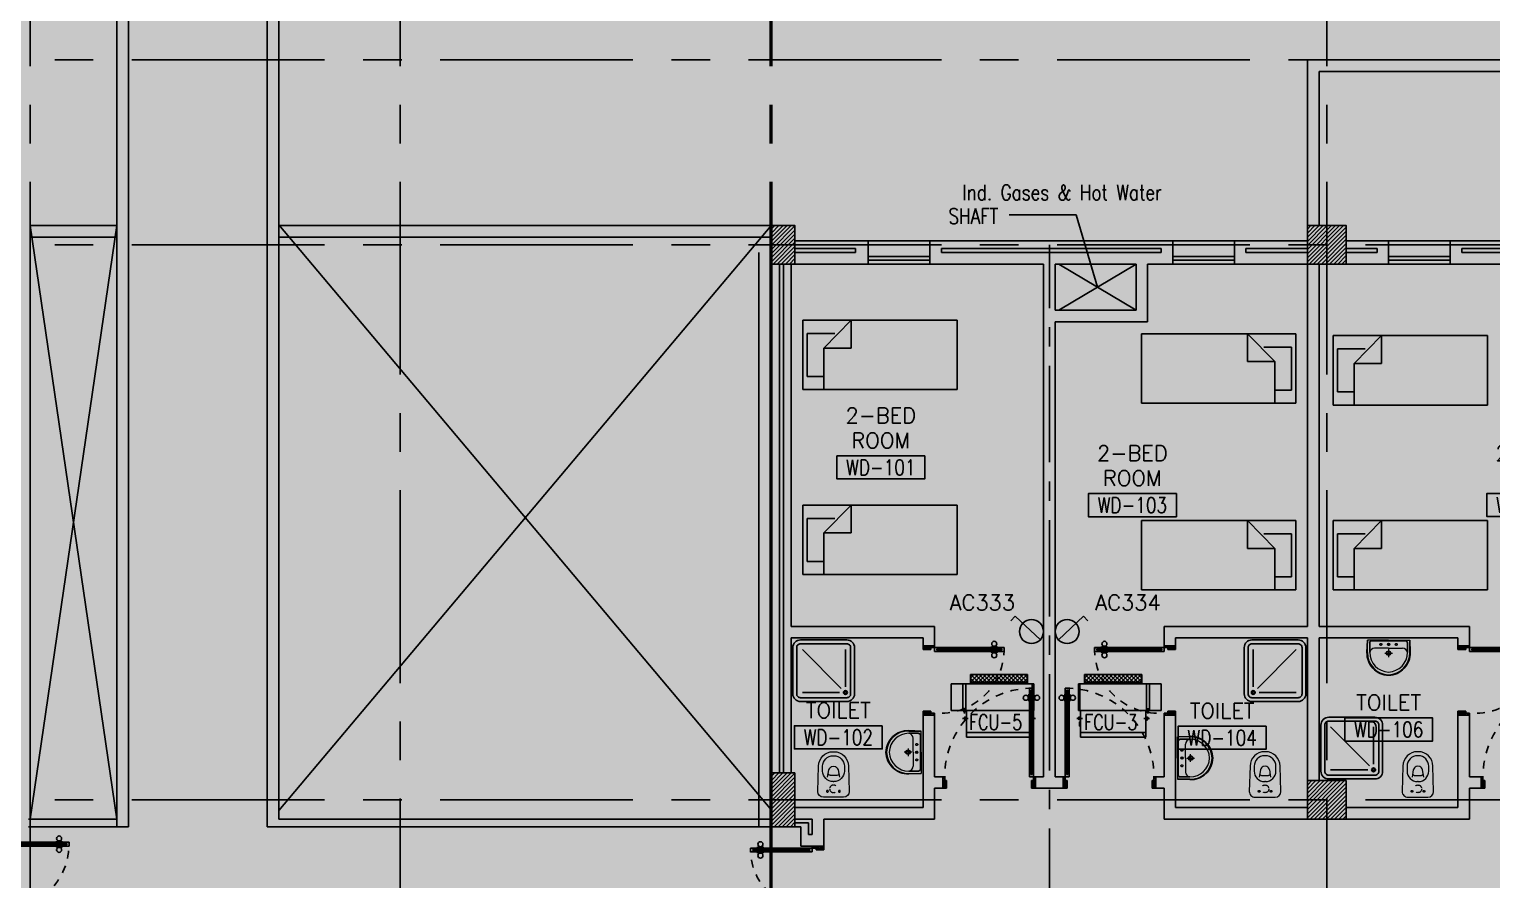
# Model space of a CAD drawing. Extents: x 88852.7 to 88945.7, y 39921.6 to 40001.1.
# Drawn here: x 88893.18 to 88912.15, y 39979.06 to 39990.1 of the extents above; entities that cross this region are included whole.
import ezdxf
from ezdxf.enums import TextEntityAlignment as Align

# ---------------------------------------------------------------- set-up
doc = ezdxf.new("R2010")
doc.units = 0
doc.header["$MEASUREMENT"] = 0
doc.header["$PDMODE"] = 34
for name, pattern in [('CENTER', [2, 1.25, -0.25, 0.25, -0.25]), ('CENTERX2', [4, 2.5, -0.5, 0.5, -0.5]), ('DASHED', [0.75, 0.5, -0.25]), ('HIDDEN', [0.375, 0.25, -0.125]), ('HIDDEN2', [0.1875, 0.125, -0.0625])]:
    doc.linetypes.add(name, pattern=pattern)
doc.layers.get('0').update_dxf_attribs({"color": 11, "linetype": 'CONTINUOUS'})
doc.layers.get('DEFPOINTS').update_dxf_attribs({"color": 11, "linetype": 'CONTINUOUS'})
for name, color, linetype in [('AX-DIM', 11, 'CONTINUOUS'), ('AXES', 11, 'CENTERX2'), ('AXES1', 11, 'CENTER'), ('COL', 11, 'CONTINUOUS'), ('DOOR', 11, 'CONTINUOUS'), ('E-SOCKETS', 4, 'CONTINUOUS'), ('EJ', 11, 'CONTINUOUS'), ('FCU', 7, 'CONTINUOUS'), ('FIX', 11, 'CONTINUOUS'), ('FUR', 11, 'CONTINUOUS'), ('HAT', 11, 'CONTINUOUS'), ('INSUL', 11, 'CONTINUOUS'), ('M-TEXT', 2, 'CONTINUOUS'), ('PROJ-L', 11, 'CONTINUOUS'), ('RM-BOX', 11, 'CONTINUOUS'), ('RM-NAME', 11, 'CONTINUOUS'), ('RM-NO', 11, 'CONTINUOUS'), ('ROOF', 11, 'CONTINUOUS'), ('SHAFT', 11, 'CONTINUOUS'), ('STR', 11, 'CONTINUOUS'), ('WALL', 11, 'CONTINUOUS'), ('WIN', 11, 'CONTINUOUS')]:
    doc.layers.add(name, color=color, linetype=linetype)
doc.styles.add('ROMANS', font='ROMANS.shx', dxfattribs={"width": 0.6})
doc.styles.add('SIMPLEX', font='simplex.shx', dxfattribs={"width": 0.8})
doc.dimstyles.new('DIM-OUT', dxfattribs={"dimscale": 0, "dimtxt": 0.24, "dimasz": 0.08, "dimexe": 0.02, "dimexo": 0.02, "dimgap": 0.05, "dimtad": 1, "dimdec": 0, "dimlfac": 1000, "dimzin": 0, "dimdsep": 46, "dimtxsty": 'ROMANS', "dimblk1": 'ARCHTICK', "dimblk2": 'ARCHTICK', "dimsah": 1, "dimcen": 0.01, "dimdle": 0.08, "dimclrd": 7, "dimclre": 7, "dimclrt": 2, "dimadec": 0, "dimazin": 0, "dimtp": 2, "dimtm": 2, "dimtfac": 0.114286, "dimtdec": 0, "dimtix": 1, "dimtmove": 2, "dimatfit": 3, "dimldrblk": 'ARCHTICK', "dimfxl": 0, "dimtolj": 1, "dimtzin": 0, "dimarcsym": 0})
doc.dimstyles.new('DIM7', dxfattribs={"dimtxt": 0.24, "dimasz": 0.08, "dimexe": 0.07, "dimexo": 0.05, "dimgap": 0.07, "dimtad": 1, "dimzin": 0, "dimdsep": 46, "dimtxsty": 'SIMPLEX', "dimblk": 'ARCHTICK', "dimcen": 0.05, "dimdle": 0.05, "dimclrd": 4, "dimclre": 4, "dimclrt": 2, "dimadec": 0, "dimazin": 0, "dimtp": 2, "dimtm": 2, "dimtfac": 0.114286, "dimtix": 1, "dimtmove": 2, "dimatfit": 3, "dimldrblk": 'DOT', "dimfxl": 0, "dimtolj": 1, "dimtzin": 0, "dimarcsym": 0})

# ---------------------------------------------------------------- blocks, each defined once
blk = doc.blocks.new('_ARCHTICK')
at = {"color": 0, "linetype": 'ByBlock', "const_width": 0.15}
blk.add_lwpolyline([(-0.5, -0.5), (0.5, 0.5)], dxfattribs=at)
blk = doc.blocks.new('*D118')
at = {"layer": 'AX-DIM', "color": 7, "lineweight": -2}
for p, q in [((88860.69, 39999.728), (88935.54, 39999.728)), ((88860.77, 39995.09), (88860.77, 39999.748)), ((88935.46, 39987.57), (88935.46, 39999.748))]:
    blk.add_line(p, q, dxfattribs=at)
at = {"layer": 'DEFPOINTS', "color": 0}
for p in [(88935.46, 39999.728), (88860.77, 39995.07), (88935.46, 39987.55)]:
    blk.add_point(p, dxfattribs=at)
at = {"layer": 'AX-DIM', "color": 7, "lineweight": -2, "xscale": 0.08, "yscale": 0.08, "zscale": 0.08, "rotation": 180}
blk.add_blockref('_ARCHTICK', (88860.77, 39999.728), dxfattribs=at)
at = {"layer": 'AX-DIM', "color": 7, "lineweight": -2, "xscale": 0.08, "yscale": 0.08, "zscale": 0.08}
blk.add_blockref('_ARCHTICK', (88935.46, 39999.728), dxfattribs=at)
at = {"layer": 'AX-DIM', "color": 2, "insert": (88898.115, 39999.898), "char_height": 0.24, "attachment_point": 5, "style": 'ROMANS'}
blk.add_mtext('\\A1;74690', dxfattribs=at)
blk = doc.blocks.new('LAV1')
at = {"layer": 'FIX', "linetype": 'ByBlock', "ltscale": 0.3}
for p, q in [((-280, 210), (-275, 50)), ((-245, 210), (-245, 85)), ((245, 210), (245, 85)), ((280, 210), (275, 50)), ((0, 60), (-220, 60)), ((0, 60), (220, 60))]:
    blk.add_line(p, q, dxfattribs=at)
at = {"layer": 'FIX', "linetype": 'Continuous', "lineweight": 20}
for p, q in [((-275, 210), (-275, 50)), ((275, 210), (275, 50)), ((0, 50), (-275, 50)), ((0, 50), (-252, 50)), ((0, 155), (-181, 155)), ((0, 155), (181, 155)), ((0, 50), (275, 50)), ((0, 50), (252, 50))]:
    blk.add_line(p, q, dxfattribs=at)
at = {"layer": 'FIX', "linetype": 'DASHED', "lineweight": 20, "ltscale": 0.05}
for p, q in [((50, 220), (-50, 220)), ((0, 170), (0, 270)), ((0, 170), (0, 270))]:
    blk.add_line(p, q, dxfattribs=at)
at = {"layer": 'FIX', "lineweight": 20}
for p, q in [((16, 107), (-15, 107)), ((0, 92), (0, 123))]:
    blk.add_line(p, q, dxfattribs=at)
for centre, radius in [((0, 220), 29.5), ((0, 220), 22.5), ((0, 107), 15.5)]:
    blk.add_circle(centre, radius, dxfattribs=at)
at = {"layer": 'FIX', "linetype": 'HIDDEN', "lineweight": 20, "ltscale": 0.05}
for centre in [(-100, 107), (100, 107)]:
    blk.add_circle(centre, 12.4, dxfattribs=at)
at = {"layer": 'FIX', "linetype": 'ByBlock', "ltscale": 0.3}
for centre, radius, start, end in [((7, 220), 287, 91.3776, 182.0064), ((-7, 220), 287, 357.9936, 88.6224), ((-220, 85), 24.9, 179.7021, 269.9486), ((220, 85), 24.9, 270.0514, 0.2979)]:
    blk.add_arc(centre, radius, start, end, dxfattribs=at)
at = {"layer": 'FIX', "linetype": 'Continuous', "lineweight": 20}
for centre, radius, start, end in [((8, 217), 283, 91.6988, 181.351), ((8, 212), 253, 91.7328, 180.4884), ((-8, 217), 283, 358.649, 88.3012), ((-8, 212), 253, 359.5116, 88.2672), ((-179, 222), 66.9, 190.2006, 268.0786), ((179, 222), 66.9, 271.9214, 349.7994)]:
    blk.add_arc(centre, radius, start, end, dxfattribs=at)
blk = doc.blocks.new('WC1')
at = {"layer": 'FIX', "lineweight": 20}
for p, q in [((-210, 204), (-538, 194)), ((-727, 5), (-727, -5)), ((-674, 5), (-674, -5)), ((-534, 24), (-540, 0)), ((-540, 0), (-534, -24)), ((-475, 141), (-538, 141)), ((-395, 76), (-490, 60)), ((-339, 5), (-339, -5)), ((-137, 0), (-137, 131)), ((-137, -131), (-137, 0)), ((-538, -141), (-475, -141)), ((-490, -60), (-395, -76)), ((-538, -194), (-210, -204)), ((-213, -204), (-210, -204))]:
    blk.add_line(p, q, dxfattribs=at)
at = {"layer": 'FIX', "linetype": 'Continuous', "lineweight": 20}
blk.add_line((-420, -47), (-420, 45), dxfattribs=at)
at = {"layer": 'FIX', "linetype": 'HIDDEN2', "lineweight": 20, "ltscale": 0.3}
blk.add_circle((-245, 0), 49.8, dxfattribs=at)
at = {"layer": 'FIX', "linetype": 'HIDDEN', "lineweight": 20, "ltscale": 0.05}
for centre in [(-213, 78), (-213, -77)]:
    blk.add_circle(centre, 11.6, dxfattribs=at)
at = {"layer": 'FIX', "lineweight": 20}
for centre, radius, start, end in [((-538, 5), 189, 90, 180), ((-210, 131), 73, 360, 90), ((-538, 5), 136, 90, 180), ((-473, -7), 68.2, 128.9242, 152.8468), ((-464, -18), 82, 108.496, 128.9242), ((-475, 5), 136, 360, 90), ((-538, -5), 189, 180, 270), ((-538, -5), 136, 180, 270), ((-473, 7), 68.2, 207.1532, 231.0758), ((-464, 18), 82, 231.0758, 251.504), ((-475, -5), 136, 270, 0), ((-210, -131), 73, 270, 0)]:
    blk.add_arc(centre, radius, start, end, dxfattribs=at)
at = {"layer": 'FIX', "linetype": 'Continuous', "lineweight": 20}
for centre, start, end in [((-443, 46), 357.6662, 91.6121), ((-442, -46), 268.3879, 2.3338)]:
    blk.add_arc(centre, 22.3, start, end, dxfattribs=at)
blk = doc.blocks.new('SHR1')
at = {"layer": 'FIX'}
for p, q in [((-196, 196), (-700, 700)), ((-143, 218), (-143, 700)), ((-218, 143), (-700, 143))]:
    blk.add_line(p, q, dxfattribs=at)
for points in [[(-825, 125), (-825, 725, -0.414214), (-725, 825), (-125, 825, -0.414214), (-25, 725), (-25, 125, -0.414214), (-125, 25), (-725, 25, -0.414214)], [(-775, 125), (-775, 725, -0.414214), (-725, 775), (-125, 775, -0.414214), (-75, 725), (-75, 125, -0.414214), (-125, 75), (-725, 75, -0.414214)]]:
    blk.add_lwpolyline(points, format="xyb", close=True, dxfattribs=at)
for radius in [25, 15]:
    blk.add_circle((-143, 143), radius, dxfattribs=at)
blk = doc.blocks.new('A$C1DFA4FE8')
at = {"layer": 'DOOR', "color": 0, "linetype": 'ByBlock'}
for p, q in [((0, 1631), (0, 1581)), ((0, 1581), (0, 1631)), ((50, 1631), (0, 1631)), ((50, 1581), (0, 1581)), ((30, 1614), (30, 1598)), ((50, 1614), (30, 1614)), ((50, 1598), (30, 1598)), ((50, 1631), (50, 1614)), ((50, 1598), (50, 1581)), ((750, 1614), (750, 1631)), ((750, 1631), (800, 1631)), ((770, 1614), (750, 1614)), ((750, 1581), (750, 1598)), ((750, 1598), (770, 1598)), ((800, 1581), (750, 1581)), ((770, 1598), (770, 1614)), ((950, 1656), (800, 1656)), ((800, 1656), (800, 1631)), ((800, 1581), (800, 1631)), ((800, 1631), (850, 1631)), ((850, 1631), (850, 1606)), ((850, 1606), (950, 1606)), ((950, 1606), (950, 1656)), ((0, 81), (0, 131)), ((0, 131), (0, 81)), ((50, 131), (0, 131)), ((50, 81), (0, 81)), ((30, 98), (30, 114)), ((50, 114), (30, 114)), ((50, 98), (30, 98)), ((50, 114), (50, 131)), ((50, 81), (50, 98)), ((83, 131), (83, 138)), ((173, 138), (83, 138)), ((83, 81), (83, 74)), ((173, 74), (83, 74)), ((95, 138), (95, 147)), ((95, 147), (160, 147)), ((95, 138), (160, 138)), ((95, 74), (95, 65)), ((95, 74), (160, 74)), ((95, 65), (160, 65)), ((160, 138), (160, 147)), ((160, 74), (160, 65)), ((173, 131), (173, 138)), ((173, 81), (173, 74)), ((750, 131), (750, 114)), ((800, 131), (750, 131)), ((750, 114), (770, 114)), ((750, 98), (750, 81)), ((770, 98), (750, 98)), ((750, 81), (800, 81)), ((770, 114), (770, 98)), ((800, 131), (800, 81)), ((800, 56), (800, 81)), ((800, 81), (850, 81)), ((950, 56), (800, 56)), ((850, 106), (950, 106)), ((850, 81), (850, 106)), ((950, 106), (950, 56))]:
    blk.add_line(p, q, dxfattribs=at)
at = {"layer": 'DOOR', "linetype": 'ByBlock'}
for p, q in [((750, 1631), (50, 1631)), ((750, 1614), (50, 1614)), ((750, 1598), (50, 1598)), ((50, 1581), (750, 1581)), ((50, 131), (750, 131)), ((750, 114), (50, 114)), ((750, 98), (50, 98)), ((750, 81), (50, 81))]:
    blk.add_line(p, q, dxfattribs=at)
at = {"layer": 'DOOR', "color": 9, "linetype": 'ByBlock'}
for p, q in [((950, 1606), (837, 1656)), ((950, 1606), (850, 1619)), ((950, 1606), (910, 1656)), ((950, 106), (837, 56)), ((950, 106), (850, 93)), ((950, 106), (910, 56))]:
    blk.add_line(p, q, dxfattribs=at)
at = {"layer": 'DOOR', "color": 0, "linetype": 'ByBlock'}
for centre in [(128, 179), (128, 32)]:
    blk.add_circle(centre, 32.4, dxfattribs=at)
at = {"layer": 'DOOR', "linetype": 'HIDDEN', "ltscale": 0.5}
for centre, start, end in [((752, 1606), 178.0938, 273.7249), ((752, 106), 86.2751, 181.9062)]:
    blk.add_arc(centre, 752, start, end, dxfattribs=at)
at = {"layer": 'DOOR', "color": 9, "linetype": 'ByBlock'}
for centre, radius, start, end in [((950, 1606), 154, 161.1053, 166.2858), ((950, 1606), 134, 158.1598, 169.28), ((950, 1606), 114, 154.0838, 167.3774), ((950, 1606), 94.4, 148.0182, 180), ((950, 1606), 74.4, 137.7764, 180), ((950, 1606), 54.4, 113.2074, 180), ((950, 1606), 34.4, 90, 180), ((950, 1606), 14.4, 90, 180), ((950, 106), 154, 193.7142, 198.8947), ((950, 106), 134, 190.72, 201.8402), ((950, 106), 114, 192.6226, 205.9162), ((950, 106), 94.4, 180, 211.9818), ((950, 106), 74.4, 180, 222.2236), ((950, 106), 54.4, 180, 246.7926), ((950, 106), 34.4, 180, 270), ((950, 106), 14.4, 180, 270)]:
    blk.add_arc(centre, radius, start, end, dxfattribs=at)
blk = doc.blocks.new('*X92')
at = {"color": 0}
for p, q in [((227929, 177123), (228395, 177590)), ((227929, 177176), (228342, 177590)), ((227929, 177229), (228289, 177590)), ((227929, 177282), (228236, 177590)), ((227929, 177335), (228183, 177590)), ((227929, 177388), (228130, 177590)), ((227929, 177441), (228077, 177590)), ((227929, 177494), (228024, 177590)), ((227929, 177547), (227971, 177590)), ((227948, 177090), (228429, 177570)), ((228001, 177090), (228429, 177517)), ((228054, 177090), (228429, 177464)), ((228107, 177090), (228429, 177411)), ((228161, 177090), (228429, 177358)), ((228214, 177090), (228429, 177305)), ((228267, 177090), (228429, 177252)), ((228320, 177090), (228429, 177199)), ((228373, 177090), (228429, 177146))]:
    blk.add_line(p, q, dxfattribs=at)
blk = doc.blocks.new('RM1')
at = {"layer": 'RM-BOX'}
blk.add_lwpolyline([(570, -200), (-570, -200), (-570, -500), (570, -500)], close=True, dxfattribs=at)
at = {"layer": 'RM-NAME', "style": 'ROMANS'}
for tag, p in [('ROOMNAME1', (0, 324)), ('ROOMNAME2', (0, 0))]:
    blk.add_attdef(tag, text='', height=200, dxfattribs=at).set_placement(p, align=Align.MIDDLE)
at = {"layer": 'RM-NO', "style": 'ROMANS', "width": 0.8}
blk.add_attdef('ROOMNO', text='', height=200, dxfattribs=at).set_placement((0, -350), align=Align.MIDDLE)
blk = doc.blocks.new('AH20A')
at = {"layer": 'FUR'}
for p, q in [((0, 0.5), (0, -0.5)), ((1, 0.5), (0, 0.5)), ((0.1358, 0.5), (0.1358, -0.0987)), ((1, -0.5), (1, 0.5)), ((0.1358, 0.3112), (0.0277, 0.3112)), ((0.0277, 0.3112), (0.0277, -0.3087)), ((0.1358, -0.0987), (0.3125, -0.5)), ((0.1358, -0.0987), (0.3125, -0.0987)), ((0.3125, -0.5), (0.3125, -0.0987)), ((0.0277, -0.3087), (0.2076, -0.3087)), ((0, -0.5), (1, -0.5))]:
    blk.add_line(p, q, dxfattribs=at)
blk = doc.blocks.new('C-300')
at = {"layer": 'HAT', "linetype": 'ByBlock', "ltscale": 0.3}
h = blk.add_hatch(dxfattribs=at)
h.set_pattern_fill('ANSI31', color=8, scale=300, style=0)
h.set_pattern_definition([(45, (-258496.182, -82361.005), (-26.5165043, 26.5165043), [])])
h.paths.add_polyline_path([(300, 500), (0, 500), (0, 250), (300, 250)])
h.paths.add_polyline_path([(300, 250), (0, 250), (0, 0), (300, 0)])
at = {"layer": 'COL'}
blk.add_lwpolyline([(0, 500), (300, 500), (300, 0), (0, 0)], close=True, dxfattribs=at)
blk = doc.blocks.new('DOOR100')
at = {"layer": 'DOOR', "color": 0, "linetype": 'ByBlock'}
for p, q in [((-92, 1206), (-92, 1141)), ((-83, 1206), (-92, 1206)), ((-83, 1141), (-92, 1141)), ((-83, 1129), (-83, 1219)), ((-76, 1219), (-83, 1219)), ((-83, 1206), (-83, 1141)), ((-76, 1251), (-76, 1301)), ((-76, 1301), (-26, 1301)), ((-26, 1301), (-76, 1301)), ((-59, 1251), (-76, 1251)), ((-59, 1251), (-59, 1271)), ((-43, 1271), (-59, 1271)), ((-43, 1251), (-43, 1271)), ((-26, 1251), (-43, 1251)), ((-26, 1251), (-26, 1301)), ((-26, 1219), (-19, 1219)), ((-19, 1129), (-19, 1219)), ((-19, 1206), (-19, 1141)), ((-19, 1206), (-10, 1206)), ((-19, 1141), (-10, 1141)), ((-10, 1206), (-10, 1141)), ((-76, 1129), (-83, 1129)), ((-26, 1129), (-19, 1129)), ((-76, 200), (-59, 200)), ((-76, 150), (-76, 200)), ((-59, 200), (-59, 180)), ((-43, 200), (-26, 200)), ((-43, 180), (-43, 200)), ((-26, 200), (-26, 150)), ((-1201, 0), (-1201, 150)), ((-1201, 150), (-1176, 150)), ((-1201, 150), (-1201, 0)), ((-1151, 0), (-1201, 0)), ((-1176, 150), (-1176, 100)), ((-1176, 100), (-1151, 100)), ((-1151, 100), (-1151, 0)), ((-76, 150), (-26, 150)), ((-59, 180), (-43, 180)), ((-51, 100), (-51, 0)), ((-26, 100), (-51, 100)), ((-51, 0), (-1, 0)), ((-1, 150), (-26, 150)), ((-26, 150), (-26, 100)), ((-1, 150), (-1, 0))]:
    blk.add_line(p, q, dxfattribs=at)
at = {"layer": 'DOOR', "linetype": 'ByBlock'}
for p, q in [((-76, 1251), (-76, 200)), ((-59, 200), (-59, 1251)), ((-43, 200), (-43, 1251)), ((-26, 200), (-26, 1251))]:
    blk.add_line(p, q, dxfattribs=at)
at = {"layer": 'DOOR', "color": 9, "linetype": 'ByBlock'}
for p, q in [((-1151, 0), (-1201, 114)), ((-1151, 0), (-1201, 40)), ((-1151, 0), (-1164, 100)), ((-51, 0), (-1, 114)), ((-51, 0), (-38, 100)), ((-51, 0), (-1, 40))]:
    blk.add_line(p, q, dxfattribs=at)
at = {"layer": 'DOOR', "color": 0, "linetype": 'ByBlock'}
for centre in [(-125, 1174), (22, 1174)]:
    blk.add_circle(centre, 32.4, dxfattribs=at)
at = {"layer": 'DOOR', "linetype": 'HIDDEN', "ltscale": 0.5}
blk.add_arc((-27, 152), 1149, 89.961, 180.0931, dxfattribs=at)
at = {"layer": 'DOOR', "color": 9, "linetype": 'ByBlock'}
for centre, radius, start, end in [((-1151, 0), 154, 103.7142, 108.8947), ((-1151, 0), 134, 100.72, 111.8402), ((-1151, 0), 94.4, 90, 121.9818), ((-1151, 0), 74.4, 90, 132.2236), ((-1151, 0), 54.4, 90, 156.7926), ((-1151, 0), 34.4, 90, 180), ((-1151, 0), 14.4, 90, 180), ((-51, 0), 94.4, 58.0182, 90), ((-51, 0), 74.4, 47.7764, 90), ((-51, 0), 54.4, 23.2074, 90), ((-51, 0), 34.4, 0, 90), ((-51, 0), 14.4, 0, 90), ((-51, 0), 134, 68.1598, 79.28), ((-51, 0), 114, 64.0838, 77.3774), ((-51, 0), 154, 71.1053, 76.2858)]:
    blk.add_arc(centre, radius, start, end, dxfattribs=at)
blk = doc.blocks.new('DOOR90')
at = {"layer": 'DOOR', "linetype": 'ByBlock'}
for p, q in [((0, 0), (-150, 0)), ((-200, -25), (-1000, -25)), ((-200, -42), (-1000, -42)), ((-200, -58), (-1000, -58)), ((-1000, -75), (-200, -75))]:
    blk.add_line(p, q, dxfattribs=at)
at = {"layer": 'DOOR', "color": 0, "linetype": 'ByBlock'}
for p, q in [((-150, 0), (-150, -25)), ((-150, 0), (0, 0)), ((0, -50), (0, 0)), ((-1050, -25), (-1050, -75)), ((-1050, -75), (-1050, -25)), ((-1000, -25), (-1050, -25)), ((-1000, -75), (-1050, -75)), ((-1020, -42), (-1020, -58)), ((-1000, -42), (-1020, -42)), ((-1000, -58), (-1020, -58)), ((-1000, -25), (-1000, -42)), ((-1000, -58), (-1000, -75)), ((-968, -25), (-968, -18)), ((-878, -18), (-968, -18)), ((-968, -75), (-968, -82)), ((-878, -82), (-968, -82)), ((-955, -18), (-955, -9)), ((-955, -9), (-890, -9)), ((-955, -18), (-890, -18)), ((-955, -82), (-955, -91)), ((-955, -82), (-890, -82)), ((-955, -91), (-890, -91)), ((-890, -18), (-890, -9)), ((-890, -82), (-890, -91)), ((-878, -25), (-878, -18)), ((-878, -75), (-878, -82)), ((-200, -42), (-200, -25)), ((-200, -25), (-150, -25)), ((-180, -42), (-200, -42)), ((-200, -75), (-200, -58)), ((-200, -58), (-180, -58)), ((-150, -75), (-200, -75)), ((-180, -58), (-180, -42)), ((-150, -75), (-150, -25)), ((-150, -25), (-100, -25)), ((-100, -25), (-100, -50)), ((-100, -50), (0, -50)), ((-150, -900), (-150, -875)), ((-150, -875), (-100, -875)), ((0, -900), (-150, -900)), ((-150, -900), (0, -900)), ((-100, -850), (0, -850)), ((-100, -875), (-100, -850)), ((0, -850), (0, -900))]:
    blk.add_line(p, q, dxfattribs=at)
at = {"layer": 'DOOR', "color": 9, "linetype": 'ByBlock'}
for p, q in [((0, -50), (-114, 0)), ((0, -50), (-40, 0)), ((0, -50), (-100, -37)), ((0, -850), (-114, -900)), ((0, -850), (-100, -863)), ((0, -850), (-40, -900))]:
    blk.add_line(p, q, dxfattribs=at)
at = {"layer": 'DOOR', "color": 0, "linetype": 'ByBlock'}
for centre in [(-923, 24), (-923, -124)]:
    blk.add_circle(centre, 32.4, dxfattribs=at)
at = {"layer": 'DOOR', "color": 9, "linetype": 'ByBlock'}
for centre, radius, start, end in [((0, -50), 74.4, 137.7764, 180), ((0, -50), 54.4, 113.2074, 180), ((0, -50), 154, 161.1053, 166.2858), ((0, -50), 134, 158.1598, 169.28), ((0, -50), 114, 154.0838, 167.3774), ((0, -50), 94.4, 148.0182, 180), ((0, -50), 34.4, 90, 180), ((0, -50), 14.4, 90, 180), ((0, -850), 154, 193.7142, 198.8947), ((0, -850), 134, 190.72, 201.8402), ((0, -850), 94.4, 180, 211.9818), ((0, -850), 74.4, 180, 222.2236), ((0, -850), 54.4, 180, 246.7926), ((0, -850), 34.4, 180, 270), ((0, -850), 14.4, 180, 270)]:
    blk.add_arc(centre, radius, start, end, dxfattribs=at)
at = {"layer": 'DOOR', "linetype": 'HIDDEN', "ltscale": 0.5}
blk.add_arc((-222, -50), 828, 178.2701, 275.003, dxfattribs=at)
blk = doc.blocks.new('*X93')
at = {"color": 0}
for p, q in [((227929, 169910), (228408, 170390)), ((227929, 169963), (228355, 170390)), ((227929, 170017), (228302, 170390)), ((227929, 170070), (228249, 170390)), ((227929, 170123), (228196, 170390)), ((227929, 170176), (228143, 170390)), ((227929, 170229), (228090, 170390)), ((227929, 170282), (228037, 170390)), ((227929, 170335), (227984, 170390)), ((227961, 169890), (228429, 170357)), ((228014, 169890), (228429, 170304)), ((228067, 169890), (228429, 170251)), ((228120, 169890), (228429, 170198)), ((228173, 169890), (228429, 170145)), ((228226, 169890), (228429, 170092)), ((228279, 169890), (228429, 170039)), ((228332, 169890), (228429, 169986)), ((228385, 169890), (228429, 169933))]:
    blk.add_line(p, q, dxfattribs=at)
blk = doc.blocks.new('COL50')
at = {"layer": 'COL'}
blk.add_lwpolyline([(-250, 250), (-250, -250), (250, -250), (250, 250)], close=True, dxfattribs=at)
blk = doc.blocks.new('A$C272A55A0')
at = {"layer": 'DOOR', "color": 0, "linetype": 'ByBlock'}
for p, q in [((0, 900), (0, 1050)), ((50, 1050), (0, 1050)), ((25, 950), (50, 950)), ((25, 900), (25, 950)), ((50, 950), (50, 1050)), ((1750, 950), (1750, 1050)), ((1750, 1050), (1800, 1050)), ((1775, 950), (1750, 950)), ((1775, 900), (1775, 950)), ((1800, 1050), (1800, 900)), ((0, 900), (25, 900)), ((75, 900), (25, 900)), ((25, 850), (25, 900)), ((42, 850), (25, 850)), ((58, 870), (42, 870)), ((42, 870), (42, 850)), ((58, 850), (58, 870)), ((75, 850), (58, 850)), ((75, 900), (75, 850)), ((1725, 900), (1775, 900)), ((1725, 900), (1725, 850)), ((1725, 850), (1742, 850)), ((1742, 870), (1758, 870)), ((1742, 850), (1742, 870)), ((1758, 870), (1758, 850)), ((1758, 850), (1775, 850)), ((1800, 900), (1775, 900)), ((1775, 850), (1775, 900)), ((25, 50), (42, 50)), ((25, 50), (25, 0)), ((25, 0), (75, 0)), ((75, 0), (25, 0)), ((42, 50), (42, 30)), ((42, 30), (58, 30)), ((58, 50), (75, 50)), ((58, 50), (58, 30)), ((75, 50), (75, 0)), ((1718, 160), (1709, 160)), ((1709, 95), (1709, 160)), ((1718, 95), (1709, 95)), ((1725, 173), (1718, 173)), ((1718, 173), (1718, 83)), ((1718, 95), (1718, 160)), ((1725, 83), (1718, 83)), ((1742, 50), (1725, 50)), ((1725, 50), (1725, 0)), ((1775, 0), (1725, 0)), ((1725, 0), (1775, 0)), ((1742, 50), (1742, 30)), ((1758, 30), (1742, 30)), ((1775, 50), (1758, 50)), ((1758, 50), (1758, 30)), ((1775, 173), (1782, 173)), ((1775, 83), (1782, 83)), ((1775, 50), (1775, 0)), ((1782, 173), (1782, 83)), ((1782, 160), (1791, 160)), ((1782, 95), (1782, 160)), ((1782, 95), (1791, 95)), ((1791, 95), (1791, 160))]:
    blk.add_line(p, q, dxfattribs=at)
at = {"layer": 'DOOR', "color": 9, "linetype": 'ByBlock'}
for p, q in [((50, 1050), (0, 1010)), ((50, 1050), (0, 937)), ((50, 1050), (37, 950)), ((1750, 1050), (1800, 1010)), ((1750, 1050), (1800, 937)), ((1750, 1050), (1763, 950))]:
    blk.add_line(p, q, dxfattribs=at)
at = {"layer": 'DOOR', "linetype": 'ByBlock'}
for p, q in [((25, 850), (25, 50)), ((42, 850), (42, 50)), ((58, 850), (58, 50)), ((75, 50), (75, 850)), ((1725, 50), (1725, 850)), ((1742, 850), (1742, 50)), ((1758, 850), (1758, 50)), ((1775, 850), (1775, 50))]:
    blk.add_line(p, q, dxfattribs=at)
at = {"layer": 'DOOR', "color": 0, "linetype": 'ByBlock'}
for centre in [(1676, 128), (1824, 128)]:
    blk.add_circle(centre, 32.4, dxfattribs=at)
at = {"layer": 'DOOR', "color": 9, "linetype": 'ByBlock'}
for centre, radius, start, end in [((50, 1050), 54.4, 203.2074, 270), ((50, 1050), 74.4, 227.7764, 270), ((50, 1050), 94.4, 238.0182, 270), ((50, 1050), 34.4, 180, 270), ((50, 1050), 14.4, 180, 270), ((1750, 1050), 14.4, 270, 0), ((1750, 1050), 34.4, 270, 0), ((1750, 1050), 54.4, 270, 336.7926), ((1750, 1050), 74.4, 270, 312.2236), ((1750, 1050), 94.4, 270, 301.9818), ((50, 1050), 114, 244.0838, 257.3774), ((50, 1050), 134, 248.1598, 259.28), ((50, 1050), 154, 251.1053, 256.2858), ((1750, 1050), 114, 282.6226, 295.9162), ((1750, 1050), 134, 280.72, 291.8402), ((1750, 1050), 154, 283.7142, 288.8947)]:
    blk.add_arc(centre, radius, start, end, dxfattribs=at)
at = {"layer": 'DOOR', "linetype": 'HIDDEN', "ltscale": 0.5}
for centre, start, end in [((50, 851), 268.3174, 3.2965), ((1750, 851), 176.7035, 271.6826)]:
    blk.add_arc(centre, 851, start, end, dxfattribs=at)
at = {"layer": 'WALL', "linetype": 'ByBlock'}
blk.add_line((1800, 900), (1800, 1050), dxfattribs=at)
blk = doc.blocks.new('*X214')
at = {"color": 0}
for p, q in [((16890, -2467), (16943, -2414)), ((16890, -2520), (16990, -2420)), ((16990, -2565), (16890, -2465)), ((16990, -2512), (16892, -2414)), ((16990, -2459), (16945, -2414)), ((16890, -2573), (16990, -2473)), ((16990, -2619), (16890, -2519)), ((16890, -2626), (16990, -2526)), ((16990, -2672), (16890, -2572)), ((16890, -2679), (16990, -2579)), ((16990, -2725), (16890, -2625)), ((16890, -2732), (16990, -2632)), ((16990, -2778), (16890, -2678)), ((16890, -2785), (16990, -2685)), ((16990, -2831), (16890, -2731)), ((16890, -2838), (16990, -2738)), ((16990, -2884), (16890, -2784)), ((16890, -2891), (16990, -2791)), ((16990, -2937), (16890, -2837)), ((16890, -2944), (16990, -2844)), ((16990, -2990), (16890, -2890)), ((16890, -2997), (16990, -2897)), ((16990, -3043), (16890, -2943)), ((16890, -3050), (16990, -2950)), ((16990, -3096), (16890, -2996)), ((16890, -3103), (16990, -3003)), ((16990, -3149), (16890, -3049)), ((16944, -3155), (16890, -3102)), ((16892, -3155), (16990, -3056)), ((16945, -3155), (16990, -3109))]:
    blk.add_line(p, q, dxfattribs=at)
blk = doc.blocks.new('*X213')
at = {"color": 0}
for p, q in [((16890, -2467), (16943, -2414)), ((16890, -2520), (16990, -2420)), ((16990, -2565), (16890, -2465)), ((16990, -2512), (16892, -2414)), ((16990, -2459), (16945, -2414)), ((16890, -2573), (16990, -2473)), ((16990, -2619), (16890, -2519)), ((16890, -2626), (16990, -2526)), ((16990, -2672), (16890, -2572)), ((16890, -2679), (16990, -2579)), ((16990, -2725), (16890, -2625)), ((16890, -2732), (16990, -2632)), ((16990, -2778), (16890, -2678)), ((16890, -2785), (16990, -2685)), ((16990, -2831), (16890, -2731)), ((16890, -2838), (16990, -2738)), ((16990, -2884), (16890, -2784)), ((16890, -2891), (16990, -2791)), ((16990, -2937), (16890, -2837)), ((16890, -2944), (16990, -2844)), ((16990, -2990), (16890, -2890)), ((16890, -2997), (16990, -2897)), ((16990, -3043), (16890, -2943)), ((16890, -3050), (16990, -2950)), ((16990, -3096), (16890, -2996)), ((16890, -3103), (16990, -3003)), ((16990, -3149), (16890, -3049)), ((16944, -3155), (16890, -3102)), ((16892, -3155), (16990, -3056)), ((16945, -3155), (16990, -3109))]:
    blk.add_line(p, q, dxfattribs=at)

msp = doc.modelspace()

# ---------------------------------------------------------------- hatches: boundary and pattern name
at = {"layer": 'HAT'}
h = msp.add_hatch(dxfattribs=at)
h.set_pattern_fill('ANSI31', color=256, scale=0.3, style=0)
h.set_pattern_definition([(45, (88654.254076, 39904.688557), (-0.0265165043, 0.0265165043), [])])
h.paths.add_polyline_path([(88903.1103, 39980.4496), (88902.8103, 39980.4496), (88902.8103, 39980.0996), (88903.1103, 39980.0996)])
h.paths.add_polyline_path([(88903.1103, 39980.0996), (88902.8103, 39980.0996), (88902.8103, 39979.7496), (88903.1103, 39979.7496)])

# ---------------------------------------------------------------- linework, layer by layer
at = {"layer": 'AXES'}
for p, q in [((88897.9903, 39921.6153), (88897.9903, 40000.4279)), ((88910.0103, 39921.6153), (88910.0103, 40000.4279)), ((88893.1903, 39921.6153), (88893.1903, 40000.0779)), ((88902.7903, 39921.6153), (88902.7903, 40000.0779)), ((88902.8103, 39921.6153), (88902.8103, 40000.0779)), ((88945.0103, 39989.6996), (88876.9703, 39989.6996)), ((88945.0103, 39987.2996), (88876.9703, 39987.2996)), ((88945.0103, 39980.0996), (88876.9703, 39980.0996))]:
    msp.add_line(p, q, dxfattribs=at)
at = {"layer": 'AXES1'}
msp.add_line((88906.4103, 39928.4796), (88906.4103, 39987.2996), dxfattribs=at)
at = {"layer": 'COL', "linetype": 'HIDDEN2'}
msp.add_line((88902.7903, 39987.5496), (88902.7903, 39987.3996), dxfattribs=at)
at = {"layer": 'COL'}
for points in [[(88910.2603, 39987.0496), (88910.2603, 39987.5496), (88909.7603, 39987.5496), (88909.7603, 39987.0496)], [(88903.1103, 39980.4496), (88903.1103, 39979.7496), (88902.8103, 39979.7496), (88902.8103, 39980.4496)]]:
    msp.add_lwpolyline(points, close=True, dxfattribs=at)
at = {"layer": 'E-SOCKETS'}
for p, q in [((88905.9655, 39982.4819), (88905.911, 39982.4234)), ((88906.2934, 39982.1767), (88905.9655, 39982.4819)), ((88906.5271, 39982.1767), (88906.855, 39982.4819)), ((88906.855, 39982.4819), (88906.9095, 39982.4234))]:
    msp.add_line(p, q, dxfattribs=at)
for centre in [(88906.179, 39982.2832), (88906.6415, 39982.2832)]:
    msp.add_circle(centre, 0.1562, dxfattribs=at)
at = {"layer": 'EJ'}
msp.add_line((88893.1903, 39977.5996), (88893.1903, 39979.7496), dxfattribs=at)
at = {"layer": 'FCU', "color": 3}
for p, q in [((88906.1282, 39981.7251), (88905.3869, 39981.7251)), ((88905.3869, 39981.7251), (88905.3869, 39981.6029)), ((88906.1282, 39981.7251), (88906.1282, 39981.6029)), ((88906.8673, 39981.7251), (88906.8673, 39981.6029)), ((88906.8673, 39981.7251), (88907.6087, 39981.7251)), ((88907.6087, 39981.7251), (88907.6087, 39981.6029)), ((88905.2885, 39981.6029), (88905.1361, 39981.6029)), ((88905.1361, 39981.6029), (88905.1361, 39981.26)), ((88905.3272, 39981.26), (88905.3272, 39981.6029)), ((88906.1282, 39981.6251), (88905.3869, 39981.6251)), ((88906.188, 39981.26), (88906.188, 39981.6029)), ((88906.8076, 39981.26), (88906.8076, 39981.6029)), ((88906.8673, 39981.6251), (88907.6087, 39981.6251)), ((88907.6684, 39981.26), (88907.6684, 39981.6029)), ((88907.7071, 39981.6029), (88907.8595, 39981.6029)), ((88907.8595, 39981.6029), (88907.8595, 39981.26)), ((88905.3099, 39981.2189), (88905.3099, 39981.2872)), ((88907.6856, 39981.2189), (88907.6856, 39981.2872)), ((88905.1361, 39981.26), (88905.2885, 39981.26)), ((88905.2854, 39981.156), (88905.3581, 39981.156)), ((88905.2999, 39981.235), (88905.2999, 39981.26)), ((88905.2999, 39981.235), (88905.3199, 39981.235)), ((88905.3053, 39981.166), (88905.3353, 39981.166)), ((88905.3053, 39981.146), (88905.3053, 39981.166)), ((88905.3053, 39981.146), (88905.3353, 39981.146)), ((88905.3199, 39981.235), (88905.3199, 39981.26)), ((88905.3203, 39981.1262), (88905.3203, 39981.183)), ((88906.2298, 39981.156), (88906.157, 39981.156)), ((88906.2098, 39981.166), (88906.1798, 39981.166)), ((88906.2098, 39981.146), (88906.1798, 39981.146)), ((88906.1948, 39981.1105), (88906.1798, 39981.1105)), ((88906.1948, 39981.1353), (88906.1948, 39981.183)), ((88906.1948, 39981.0555), (88906.1948, 39981.1105)), ((88906.2098, 39981.146), (88906.2098, 39981.166)), ((88906.7658, 39981.156), (88906.8385, 39981.156)), ((88906.7857, 39981.146), (88906.7857, 39981.166)), ((88906.7857, 39981.166), (88906.8157, 39981.166)), ((88906.7857, 39981.146), (88906.8157, 39981.146)), ((88906.8007, 39981.1353), (88906.8007, 39981.183)), ((88906.8007, 39981.1105), (88906.8157, 39981.1105)), ((88906.8007, 39981.0555), (88906.8007, 39981.1105)), ((88907.7102, 39981.156), (88907.6375, 39981.156)), ((88907.6902, 39981.166), (88907.6602, 39981.166)), ((88907.6902, 39981.146), (88907.6602, 39981.146)), ((88907.6752, 39981.1262), (88907.6752, 39981.183)), ((88907.6756, 39981.235), (88907.6756, 39981.26)), ((88907.6956, 39981.235), (88907.6756, 39981.235)), ((88907.6902, 39981.146), (88907.6902, 39981.166)), ((88907.6956, 39981.235), (88907.6956, 39981.26)), ((88907.8595, 39981.26), (88907.7071, 39981.26)), ((88906.1798, 39980.9742), (88905.3353, 39980.9742)), ((88906.1948, 39981.0555), (88906.1798, 39981.0555)), ((88906.8007, 39981.0555), (88906.8157, 39981.0555)), ((88906.8157, 39980.9742), (88907.6602, 39980.9742))]:
    msp.add_line(p, q, dxfattribs=at)
at = {"layer": 'FCU', "color": 6}
for p, q in [((88905.2885, 39981.6029), (88905.2885, 39981.26)), ((88906.2084, 39981.6029), (88905.2885, 39981.6029)), ((88906.2084, 39981.26), (88906.2084, 39981.6029)), ((88906.7872, 39981.26), (88906.7872, 39981.6029)), ((88906.7872, 39981.6029), (88907.7071, 39981.6029)), ((88907.7071, 39981.6029), (88907.7071, 39981.26)), ((88905.2885, 39981.26), (88906.2084, 39981.26)), ((88905.3353, 39980.9139), (88905.3353, 39981.26)), ((88906.1798, 39980.9139), (88906.1798, 39981.26)), ((88907.7071, 39981.26), (88906.7872, 39981.26)), ((88906.8157, 39980.9139), (88906.8157, 39981.26)), ((88907.6602, 39980.9139), (88907.6602, 39981.26)), ((88906.1798, 39980.9139), (88905.3353, 39980.9139)), ((88906.8157, 39980.9139), (88907.6602, 39980.9139))]:
    msp.add_line(p, q, dxfattribs=at)
at = {"layer": 'INSUL'}
for p, q in [((88903.1103, 39987.2496), (88903.8961, 39987.2496)), ((88903.1103, 39987.1996), (88903.8961, 39987.1996)), ((88903.8961, 39987.2496), (88903.8961, 39987.1996)), ((88905.0103, 39987.2496), (88905.0103, 39987.1996)), ((88907.8603, 39987.2496), (88905.0103, 39987.2496)), ((88907.8603, 39987.1996), (88905.0103, 39987.1996)), ((88907.8603, 39987.2496), (88907.8603, 39987.1996)), ((88908.9603, 39987.2496), (88908.9603, 39987.1996)), ((88908.9603, 39987.2496), (88909.7603, 39987.2496)), ((88908.9603, 39987.1996), (88909.7603, 39987.1996)), ((88910.2603, 39987.2496), (88910.6603, 39987.2496)), ((88910.2603, 39987.1996), (88910.6603, 39987.1996)), ((88910.6603, 39987.2496), (88910.6603, 39987.1996)), ((88911.7603, 39987.2496), (88911.7603, 39987.1996)), ((88915.4603, 39987.2496), (88911.7603, 39987.2496)), ((88915.4603, 39987.1996), (88911.7603, 39987.1996)), ((88902.9103, 39980.4496), (88902.9103, 39987.0496)), ((88902.9603, 39980.4496), (88902.9603, 39987.0496)), ((88903.1103, 39979.8496), (88903.3353, 39979.8496)), ((88903.1103, 39979.7996), (88903.2853, 39979.7996)), ((88903.2853, 39979.7996), (88903.2853, 39979.6496)), ((88903.3353, 39979.8496), (88903.3353, 39979.6496)), ((88903.2853, 39979.6496), (88903.3353, 39979.6496))]:
    msp.add_line(p, q, dxfattribs=at)
at = {"layer": 'PROJ-L', "linetype": 'Continuous'}
for p, q in [((88909.7603, 39989.6996), (88909.7603, 39987.5496)), ((88928.2603, 39989.6996), (88909.7603, 39989.6996)), ((88909.9103, 39989.5496), (88909.9103, 39987.5496)), ((88928.1103, 39989.5496), (88909.9103, 39989.5496))]:
    msp.add_line(p, q, dxfattribs=at)
at = {"layer": 'ROOF'}
for p, q in [((88894.4653, 39994.9996), (88894.4653, 39979.7496)), ((88894.3153, 39994.4246), (88894.3153, 39979.7496)), ((88896.2653, 39994.4246), (88896.2653, 39979.7496)), ((88896.4153, 39994.4246), (88896.4153, 39979.8496)), ((88893.1903, 39987.5496), (88894.3153, 39987.5496)), ((88893.1903, 39987.5496), (88893.1903, 39987.3496)), ((88896.4153, 39987.5496), (88902.7903, 39987.5496)), ((88893.1894, 39987.3996), (88894.3153, 39987.3996)), ((88896.4153, 39987.3996), (88902.7894, 39987.3996)), ((88902.6403, 39979.7496), (88902.6403, 39987.1996)), ((88902.7903, 39979.7496), (88902.7903, 39987.3496)), ((88894.3153, 39979.8496), (88893.1703, 39979.8496)), ((88902.7903, 39979.8496), (88896.4153, 39979.8496)), ((88894.4653, 39979.7496), (88893.1703, 39979.7496)), ((88902.7903, 39979.7496), (88896.2653, 39979.7496)), ((88902.6403, 39979.7496), (88902.7903, 39979.7496))]:
    msp.add_line(p, q, dxfattribs=at)
at = {"layer": 'ROOF', "color": 9}
msp.add_line((88893.1903, 39979.7496), (88893.1903, 39987.3496), dxfattribs=at)
at = {"layer": 'SHAFT'}
for p, q in [((88893.1903, 39979.8496), (88894.3153, 39987.5496)), ((88894.3153, 39979.8496), (88893.1904, 39987.5496)), ((88896.4153, 39979.9596), (88902.8103, 39987.5596)), ((88902.8103, 39979.9596), (88896.4153, 39987.5596))]:
    msp.add_line(p, q, dxfattribs=at)
at = {"layer": 'SHAFT', "linetype": 'ByBlock'}
for p, q in [((88906.5353, 39987.0496), (88907.5353, 39986.4496)), ((88906.5353, 39986.4496), (88907.5353, 39987.0496))]:
    msp.add_line(p, q, dxfattribs=at)
at = {"layer": 'STR'}
msp.add_line((88893.1903, 39979.7496), (88893.1903, 39979.8496), dxfattribs=at)
at = {"layer": 'WALL'}
for p, q in [((88903.1103, 39987.3496), (88904.0603, 39987.3496)), ((88904.0603, 39987.3496), (88904.0603, 39987.0496)), ((88904.8603, 39987.3496), (88904.8603, 39987.0496)), ((88908.0103, 39987.3496), (88904.8603, 39987.3496)), ((88908.0103, 39987.3496), (88908.0103, 39987.0496)), ((88908.8103, 39987.3496), (88908.8103, 39987.0496)), ((88909.7603, 39987.3496), (88908.8103, 39987.3496)), ((88910.2603, 39987.3496), (88910.8103, 39987.3496)), ((88910.8103, 39987.3496), (88910.8103, 39987.0496)), ((88911.6103, 39987.3496), (88911.6103, 39987.0496)), ((88915.6103, 39987.3496), (88911.6103, 39987.3496)), ((88902.8103, 39980.4496), (88902.8103, 39987.0496)), ((88903.0603, 39982.3496), (88903.0603, 39987.0496)), ((88903.1103, 39987.0496), (88904.0603, 39987.0496)), ((88906.3353, 39987.0496), (88904.8603, 39987.0496)), ((88906.3353, 39980.3996), (88906.3353, 39987.0496)), ((88907.5353, 39987.0496), (88906.4853, 39987.0496)), ((88906.4853, 39987.0496), (88906.4853, 39986.4496)), ((88907.5353, 39987.0496), (88907.5353, 39986.4496)), ((88907.6853, 39987.0496), (88907.6853, 39986.2996)), ((88908.0103, 39987.0496), (88907.6853, 39987.0496)), ((88909.7603, 39987.0496), (88908.8103, 39987.0496)), ((88909.7603, 39982.3496), (88909.7603, 39987.0496)), ((88909.9103, 39982.3496), (88909.9103, 39987.0496)), ((88910.2603, 39987.0496), (88910.8103, 39987.0496)), ((88913.3603, 39987.0496), (88911.6103, 39987.0496)), ((88907.5353, 39986.4496), (88906.4853, 39986.4496)), ((88907.6853, 39986.2996), (88906.4853, 39986.2996)), ((88906.4853, 39980.3996), (88906.4853, 39986.2996)), ((88904.9228, 39982.3496), (88903.0603, 39982.3496)), ((88904.9228, 39982.0996), (88904.9228, 39982.3496)), ((88907.8978, 39982.0996), (88907.8978, 39982.3496)), ((88907.8978, 39982.3496), (88909.7603, 39982.3496)), ((88911.8603, 39982.3496), (88909.9103, 39982.3496)), ((88911.8603, 39982.0996), (88911.8603, 39982.3496)), ((88903.0603, 39980.4496), (88903.0603, 39982.1996)), ((88904.7728, 39982.1996), (88903.0603, 39982.1996)), ((88904.7728, 39982.0996), (88904.7728, 39982.1996)), ((88904.9228, 39982.0996), (88904.7728, 39982.0996)), ((88907.8978, 39982.0996), (88908.0478, 39982.0996)), ((88908.0478, 39982.0996), (88908.0478, 39982.1996)), ((88908.0478, 39982.1996), (88909.7603, 39982.1996)), ((88909.7603, 39980.3496), (88909.7603, 39982.1996)), ((88909.9103, 39980.3496), (88909.9103, 39982.1996)), ((88911.7103, 39982.1996), (88909.9103, 39982.1996)), ((88911.7103, 39982.0996), (88911.7103, 39982.1996)), ((88911.8603, 39982.0996), (88911.7103, 39982.0996)), ((88902.8103, 39980.4496), (88902.8103, 39981.3208)), ((88904.9228, 39981.1996), (88904.7728, 39981.1996)), ((88904.7728, 39979.9996), (88904.7728, 39981.1996)), ((88904.9228, 39980.3996), (88904.9228, 39981.1996)), ((88907.8978, 39981.1996), (88908.0478, 39981.1996)), ((88907.8978, 39980.3996), (88907.8978, 39981.1996)), ((88908.0478, 39979.9996), (88908.0478, 39981.1996)), ((88911.8603, 39981.1996), (88911.7103, 39981.1996)), ((88911.7103, 39979.9996), (88911.7103, 39981.1996)), ((88911.8603, 39980.3996), (88911.8603, 39981.1996)), ((88905.029, 39980.2496), (88904.9228, 39980.2496)), ((88904.9228, 39979.8496), (88904.9228, 39980.2496)), ((88907.7915, 39980.2496), (88907.8978, 39980.2496)), ((88907.8978, 39979.8496), (88907.8978, 39980.2496)), ((88911.8603, 39979.8496), (88911.8603, 39980.2496)), ((88903.1103, 39979.9996), (88904.7728, 39979.9996)), ((88902.8103, 39979.8496), (88902.8103, 39979.7496)), ((88903.4853, 39979.8496), (88903.4853, 39979.4996)), ((88902.8103, 39979.7496), (88903.1853, 39979.7496)), ((88903.1853, 39979.7496), (88903.1853, 39979.4996)), ((88903.1853, 39979.4996), (88903.4853, 39979.4996))]:
    msp.add_line(p, q, dxfattribs=at)
at = {"layer": 'WALL', "linetype": 'ByBlock'}
for p, q in [((88904.9228, 39980.3996), (88905.029, 39980.3996)), ((88905.029, 39980.3996), (88905.029, 39980.2496)), ((88906.229, 39980.3996), (88906.229, 39980.2496)), ((88906.229, 39980.3996), (88906.3353, 39980.3996)), ((88906.5915, 39980.3996), (88906.4853, 39980.3996)), ((88906.5915, 39980.3996), (88906.5915, 39980.2496)), ((88907.7915, 39980.3996), (88907.7915, 39980.2496)), ((88907.8978, 39980.3996), (88907.7915, 39980.3996)), ((88911.8603, 39980.3996), (88912.0103, 39980.3996)), ((88906.5915, 39980.2496), (88906.229, 39980.2496)), ((88911.8603, 39980.2496), (88912.0103, 39980.2496)), ((88908.0478, 39979.9996), (88909.7603, 39979.9996)), ((88910.2603, 39979.9996), (88911.7103, 39979.9996)), ((88911.7103, 39979.9996), (88910.2603, 39979.9996)), ((88903.4853, 39979.8496), (88904.9228, 39979.8496)), ((88907.8978, 39979.8496), (88909.7603, 39979.8496)), ((88910.2603, 39979.8496), (88911.8603, 39979.8496)), ((88911.8603, 39979.8496), (88910.2603, 39979.8496))]:
    msp.add_line(p, q, dxfattribs=at)
at = {"layer": 'WALL', "color": 2, "linetype": 'ByBlock'}
msp.add_line((88912.0103, 39980.2496), (88912.0103, 39980.3996), dxfattribs=at)
at = {"layer": 'WALL', "linetype": 'ByBlock', "ltscale": 0.3}
for points in [[(88903.1103, 39987.5496), (88902.8103, 39987.5496), (88902.8103, 39987.0496), (88903.1103, 39987.0496)], [(88910.2603, 39987.5496), (88909.7603, 39987.5496), (88909.7603, 39987.0496), (88910.2603, 39987.0496)], [(88903.1103, 39980.4496), (88902.8103, 39980.4496), (88902.8103, 39979.7496), (88903.1103, 39979.7496)], [(88910.2603, 39980.3496), (88909.7603, 39980.3496), (88909.7603, 39979.8496), (88910.2603, 39979.8496)]]:
    msp.add_lwpolyline(points, close=True, dxfattribs=at)
at = {"layer": 'WIN'}
for p, q in [((88904.0603, 39987.3496), (88904.8603, 39987.3496)), ((88908.0103, 39987.3496), (88908.8103, 39987.3496)), ((88910.8103, 39987.3496), (88911.6103, 39987.3496)), ((88904.0603, 39987.1496), (88904.8603, 39987.1496)), ((88904.0603, 39987.0996), (88904.8603, 39987.0996)), ((88904.0603, 39987.0496), (88904.8603, 39987.0496)), ((88908.0103, 39987.1496), (88908.8103, 39987.1496)), ((88908.0103, 39987.0996), (88908.8103, 39987.0996)), ((88908.0103, 39987.0496), (88908.8103, 39987.0496)), ((88910.8103, 39987.1496), (88911.6103, 39987.1496)), ((88910.8103, 39987.0996), (88911.6103, 39987.0996)), ((88910.8103, 39987.0496), (88911.6103, 39987.0496))]:
    msp.add_line(p, q, dxfattribs=at)

# ---------------------------------------------------------------- block references
at = {"layer": 'COL', "color": 6, "linetype": 'ByBlock', "ltscale": 0.3, "xscale": 0.001, "yscale": 0.001, "zscale": 0.001}
msp.add_blockref('C-300', (88902.8103, 39987.0496), dxfattribs=at)
at = {"layer": 'COL', "xscale": -0.001, "yscale": 0.001, "zscale": 0.001}
msp.add_blockref('COL50', (88910.0103, 39980.0996), dxfattribs=at)
at = {"layer": 'DOOR', "color": 0, "linetype": 'ByBlock', "yscale": 0.001, "zscale": 0.001}
for name, p, xscale in [('DOOR90', (88904.7728, 39982.0996), -0.001), ('DOOR90', (88908.0478, 39982.0996), 0.001), ('DOOR90', (88911.7103, 39982.0996), -0.001), ('DOOR100', (88906.229, 39980.2496), 0.001), ('DOOR100', (88906.5915, 39980.2496), -0.001), ('DOOR100', (88913.2103, 39980.2496), 0.001)]:
    msp.add_blockref(name, p, dxfattribs=dict(at, xscale=xscale))
for name, p, xscale, rotation in [('A$C272A55A0', (88893.6956, 39977.7746), 0.001, 90), ('A$C1DFA4FE8', (88902.5346, 39979.5555), -0.001, 180)]:
    msp.add_blockref(name, p, dxfattribs=dict(at, xscale=xscale, rotation=rotation))
at = {"layer": 'FCU', "color": 11, "xscale": 0.001000002026557922, "yscale": 0.001000002026557922, "zscale": 0.001, "rotation": 90}
msp.add_blockref('*X214', (88902.9733, 39964.7346), dxfattribs=at)
at = {"layer": 'FCU', "color": 11, "extrusion": (0, 0, -1), "xscale": 0.001000002026557922, "yscale": 0.001000002026557922, "zscale": -0.001, "rotation": 90}
msp.add_blockref('*X213', (-88910.0223, 39964.7346), dxfattribs=at)
at = {"layer": 'FIX'}
for name, p, xscale, yscale, zscale, rotation in [('AH20A', (88903.2135, 39985.8715), -2, 0.9, 2, 180), ('AH20A', (88909.6068, 39985.6951), 2, 0.9, 2, 180), ('AH20A', (88910.0932, 39985.6715), -2, 0.9, 2, 180), ('AH20A', (88903.2135, 39983.4727), -2, 0.9, 2, 180), ('AH20A', (88909.6068, 39983.2727), 2, 0.9, 2, 180), ('AH20A', (88910.0932, 39983.2727), -2, 0.9, 2, 180), ('LAV1', (88910.8098, 39982.2226), 0.001000000003841706, 0.000999999996565748, 0.001, 180), ('WC1', (88903.6108, 39979.9976), -0.000999999996565748, 0.000999999996565748, 0.001, 90), ('WC1', (88909.208, 39979.9976), 0.000999999996565748, 0.000999999996565748, 0.001, 270), ('WC1', (88911.1903, 39979.9976), 0.000999999996565748, 0.000999999996565748, 0.001, 270)]:
    msp.add_blockref(name, p, dxfattribs=dict(at, xscale=xscale, yscale=yscale, zscale=zscale, rotation=rotation))
at = {"layer": 'FIX', "yscale": 0.000999999996565748, "zscale": 0.001}
for p, xscale in [((88903.9083, 39981.3496), 0.001000000003841706), ((88908.9123, 39981.3496), -0.001000000003841706), ((88910.7583, 39980.3456), 0.001000000003841706)]:
    msp.add_blockref('SHR1', p, dxfattribs=dict(at, xscale=xscale))
at = {"layer": 'FIX', "linetype": 'ByBlock', "ltscale": 0.3, "xscale": 0.000999999996565748, "yscale": 0.000999999996565748, "zscale": 0.001}
for p, rotation in [((88904.7978, 39980.7176), 90), ((88908.0228, 39980.6416), 270)]:
    msp.add_blockref('LAV1', p, dxfattribs=dict(at, rotation=rotation))
at = {"layer": 'HAT', "xscale": 0.001, "yscale": 0.001, "zscale": 0.001}
for name in ['*X92', '*X93']:
    msp.add_blockref(name, (88681.8317, 39809.9598), dxfattribs=at)
at = {"layer": 'RM-NAME', "xscale": 0.001, "yscale": 0.001, "zscale": 0.001}
for p, values in [((88904.2247, 39984.7621), {'ROOMNO': 'WD-101', 'ROOMNAME2': 'ROOM', 'ROOMNAME1': '2-BED'}), ((88907.4876, 39984.2725), {'ROOMNO': 'WD-103', 'ROOMNAME2': 'ROOM', 'ROOMNAME1': '2-BED'}), ((88912.6544, 39984.274), {'ROOMNO': 'WD-105', 'ROOMNAME2': 'ROOM', 'ROOMNAME1': '2-BED'}), ((88903.6736, 39981.2606), {'ROOMNO': 'WD-102', 'ROOMNAME2': 'TOILET'}), ((88908.6521, 39981.2558), {'ROOMNO': 'WD-104', 'ROOMNAME2': 'TOILET'})]:
    msp.add_blockref('RM1', p, dxfattribs=at).add_auto_attribs(values)
at = {"layer": 'RM-NAME'}
ref = msp.add_blockref('RM1', (88910.8118, 39981.3626), dxfattribs=dict(at, xscale=-0.001, yscale=0.001, zscale=0.001))
ref.add_attrib('ROOMNO', 'WD-106', dxfattribs={"layer": 'RM-NO', "height": 0.2, "style": 'ROMANS', "width": 0.8}).set_placement((88910.8118, 39981.0126), align=Align.MIDDLE)
ref.add_attrib('ROOMNAME2', 'TOILET', dxfattribs={"height": 0.2, "style": 'ROMANS'}).set_placement((88910.8118, 39981.3626), align=Align.MIDDLE)

# ---------------------------------------------------------------- texts
at = {"layer": 'E-SOCKETS', "style": 'ROMANS'}
for s, p in [('AC333', (88905.1177, 39982.5597)), ('AC334', (88907.0062, 39982.5597))]:
    msp.add_text(s, height=0.2, dxfattribs=at).set_placement(p)
at = {"layer": 'M-TEXT', "style": 'ROMANS', "width": 0.75}
for s, p in [('FCU-5', (88905.3701, 39981.007)), ('FCU-3', (88906.864, 39981.007))]:
    msp.add_text(s, height=0.2, dxfattribs=at).set_placement(p)
at = {"layer": 'SHAFT', "color": 4, "style": 'ROMANS', "width": 0.8}
for s, p in [('Ind. Gases & Hot Water', (88906.5765, 39987.9786)), ('SHAFT', (88905.4247, 39987.6723))]:
    msp.add_text(s, height=0.2, dxfattribs=at).set_placement(p, align=Align.MIDDLE)

# ---------------------------------------------------------------- dimensions: what is measured, and where the dimension line sits
at = {"layer": 'AX-DIM'}
dim = msp.add_linear_dim(base=(88935.4603, 39999.7279), p1=(88860.7703, 39995.0699), p2=(88935.4603, 39987.5496), dimstyle='DIM-OUT', override={"dimscale": 1}, dxfattribs=at)
dim.commit()
dim.dimension.update_dxf_attribs({"geometry": '*D118', "text_midpoint": (88898.1153, 39999.8979)})

# ---------------------------------------------------------------- leaders
at = {"layer": 'SHAFT', "color": 6, "linetype": 'ByBlock', "ltscale": 0.3}
msp.add_leader([(88907.0353, 39986.7496), (88906.7567, 39987.6864), (88905.8895, 39987.6864)], dimstyle='DIM7', override={"dimasz": 200, "dimgap": 70, "dimtad": 0}, dxfattribs=at)

doc.saveas('drawing.dxf')
